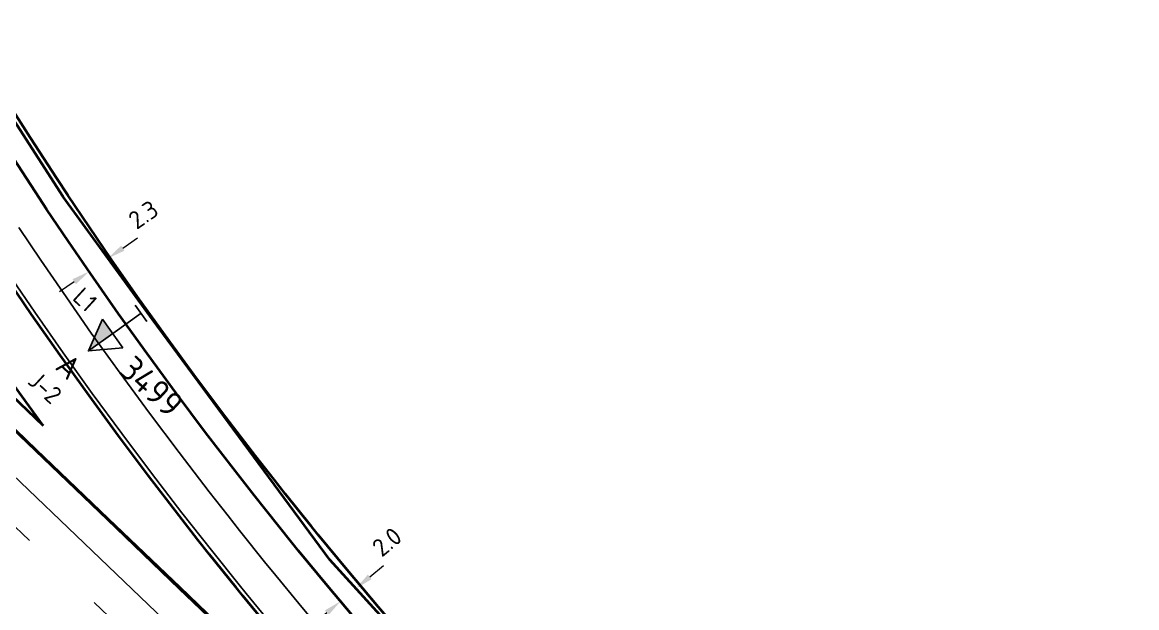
# Model space of a CAD drawing. Header units: metres. Extents: x 134219 to 139080, y 438661 to 444352.
# Drawn here: x 138611.3 to 138723.2, y 439188.1 to 439246.9 of the extents above; entities that cross this region are included whole.
import ezdxf
from ezdxf.enums import TextEntityAlignment as Align

# ---------------------------------------------------------------- set-up
doc = ezdxf.new("R2010")
doc.units = ezdxf.units.M
doc.linetypes.add('13strp', pattern=[4, 1, -3])
doc.linetypes.add('39strp', pattern=[12, 3, -9])
doc.layers.get('DEFPOINTS').update_dxf_attribs({"color": 193})
for name, color, linetype, lineweight in [('N-WE-KL-ET-T18', 1, 'Continuous', 18), ('N-WE-KL-ET-T25', 7, 'Continuous', 25), ('N-WE-KL-ET_LS_OV_ARMATUUR-S', 7, 'Continuous', 25), ('N-WE-KL-ET_LS_OV_ARMATUUR-T18', 1, 'Continuous', 25), ('N-WE-KL-ET_LS_OV_KABEL-G', 10, 'KL-LS-OV-N', 35), ('N-WE-KL-ET_LS_OV_KABEL-M', 7, 'Continuous', 18), ('Utd-ondergr-nw', 8, '13strp', 35)]:
    doc.layers.add(name, color=color, linetype=linetype, lineweight=lineweight)
doc.layers.add('N-WE-KL-ET_LS_OV_ARMATUUR-T25', color=2, linetype='Continuous')
doc.layers.add('Utd-weg-nw', color=8, linetype='Continuous')
doc.styles.add('ISO18', font='NLCS-ISO.ttf')
doc.styles.add('ISO25', font='NLCS-ISO.ttf')
doc.styles.add('NLCS-ISO', font='NLCS-ISO.ttf')
doc.styles.add('NLCS_18', font='NLCS-ISO.ttf', dxfattribs={"height": 1.8})
doc.linetypes.add('KL-LS-OV-N', pattern='A,4,-1,[103,NLCS.SHX,S=0.75,R=0,X=0,Y=0],-1,4,-1.5,["0V",Standard,S=1,R=0,X=0,Y=-0.5],-3', length=14.5)
doc.dimstyles.new('NLCS_t18_pijl_Dimension_l3_h1', dxfattribs={"dimtxt": 1.8, "dimasz": 1.8, "dimexe": 2, "dimexo": 2, "dimgap": 0.7, "dimtad": 1, "dimdec": 1, "dimzin": 0, "dimdsep": 46, "dimtxsty": 'NLCS_18', "dimcen": 2.5, "dimdle": 2, "dimclrd": 256, "dimclre": 256, "dimclrt": 256, "dimadec": 1, "dimazin": 0, "dimtfac": 1, "dimtdec": 1, "dimtofl": 0, "dimtmove": 1, "dimatfit": 0, "dimfxl": 0, "dimtolj": 1, "dimtzin": 0, "dimlwd": 18, "dimlwe": 18, "dimarcsym": 0})

# ---------------------------------------------------------------- blocks, each defined once
blk = doc.blocks.new('SKL-ET_OV_ARMATUUR_HD_NATRIUM_1x150W-SO (3)')
for points in [[(3.49, -1.76), (6.49, 0), (3.49, 1.76)], [(3.49, 1.76), (3.49, -1.76)], [(0, 1), (0, -1)], [(3.49, 0), (0, 0)], [(3.49, 0), (6.49, 0)]]:
    blk.add_lwpolyline(points)
blk.add_solid([(3.49, 0), (3.49, -1.76), (6.49, 0)])
at = {"layer": 'N-WE-KL-ET-T18', "linetype": 'ByBlock', "style": 'NLCS-ISO'}
blk.add_attdef('GROEPSNUMMER', text='', height=1.8, dxfattribs=at).set_placement((-2, -4), align=Align.RIGHT)
blk.add_attdef('FASE-AANSLUITING', (10, -4), '', height=1.8, dxfattribs=at)
at = {"layer": 'N-WE-KL-ET-T18', "linetype": 'ByBlock', "style": 'NLCS-ISO', "flags": 1}
for tag, p in [('TYPE_ARMATUUR', (7.76, -13.46)), ('TYPE_FABRIKAAT', (7.76, -17.24)), ('VERMOGEN_LAMP', (7.76, -21.02)), ('SPIEGELSTAND', (7.76, -24.81)), ('HOOGTE_LICHTMAST', (7.76, -28.59)), ('UITLEGGERHOEK', (7.76, -32.38)), ('TYPE_LICHTMAST', (7.76, -36.16)), ('BOTSVRIENDELIJK', (7.76, -39.95)), ('POSITIE_LICHTMAST', (7.76, -43.73)), ('KABELAANSLUITING', (7.76, -47.52)), ('VOEDINGSPUNT', (7.76, -51.3))]:
    blk.add_attdef(tag, p, '', height=1.8, dxfattribs=at)
at = {"layer": 'N-WE-KL-ET-T25', "linetype": 'ByBlock', "style": 'NLCS-ISO'}
blk.add_attdef('MASTNUMMER', text='', height=2.5, dxfattribs=at).set_placement((4, 4.31), align=Align.MIDDLE)
at = {"layer": 'N-WE-KL-ET-T25', "linetype": 'ByBlock', "style": 'NLCS-ISO', "flags": 1}
blk.add_attdef('TYPE_SYMBOOL', (7.76, -10.06), '', height=2.5, dxfattribs=at)
blk = doc.blocks.new('*D302')
at = {"layer": 'DEFPOINTS', "color": 0, "transparency": 16777216}
for p in [(138644.78, 439190.03), (138644.78, 439190.03), (138643.22, 439188.73)]:
    blk.add_point(p, dxfattribs=at)
at = {"layer": 'N-WE-KL-ET_LS_OV_KABEL-M', "linetype": 'Continuous', "lineweight": 18, "transparency": 16777216}
for p, q in [((138646.16, 439191.18), (138647.54, 439192.33)), ((138641.84, 439187.58), (138640.45, 439186.43))]:
    blk.add_line(p, q, dxfattribs=at)
at = {"layer": 'N-WE-KL-ET_LS_OV_KABEL-M', "lineweight": 18, "transparency": 16777216}
for p, q in [((138644.78, 439190.03), (138646.06, 439188.49)), ((138643.22, 439188.73), (138644.5, 439187.19))]:
    blk.add_line(p, q, dxfattribs=at)
at = {"layer": 'N-WE-KL-ET_LS_OV_KABEL-M', "transparency": 16777216}
for points in [[(138645.97, 439191.41), (138646.35, 439190.95), (138644.78, 439190.03)], [(138641.65, 439187.81), (138642.03, 439187.35), (138643.22, 439188.73)]]:
    blk.add_solid(points, dxfattribs=at)
at = {"layer": 'N-WE-KL-ET_LS_OV_KABEL-M', "transparency": 16777216, "insert": (138647.89, 439194.7), "char_height": 1.8, "attachment_point": 5, "rotation": 39.7855, "style": 'NLCS_18'}
blk.add_mtext('\\A1;2.0', dxfattribs=at)
blk = doc.blocks.new('*D303')
at = {"layer": 'DEFPOINTS', "color": 0, "transparency": 16777216}
for p in [(138619.88, 439223.19), (138619.88, 439223.19), (138617.97, 439221.86)]:
    blk.add_point(p, dxfattribs=at)
at = {"layer": 'N-WE-KL-ET_LS_OV_KABEL-M', "linetype": 'Continuous', "lineweight": 18, "transparency": 16777216}
for p, q in [((138621.36, 439224.21), (138622.85, 439225.23)), ((138616.49, 439220.84), (138615.01, 439219.82))]:
    blk.add_line(p, q, dxfattribs=at)
at = {"layer": 'N-WE-KL-ET_LS_OV_KABEL-M', "lineweight": 18, "transparency": 16777216}
for p, q in [((138619.88, 439223.19), (138621.02, 439221.54)), ((138617.97, 439221.86), (138619.11, 439220.22))]:
    blk.add_line(p, q, dxfattribs=at)
at = {"layer": 'N-WE-KL-ET_LS_OV_KABEL-M', "transparency": 16777216}
for points in [[(138621.19, 439224.46), (138621.53, 439223.96), (138619.88, 439223.19)], [(138616.32, 439221.09), (138616.66, 439220.59), (138617.97, 439221.86)]]:
    blk.add_solid(points, dxfattribs=at)
at = {"layer": 'N-WE-KL-ET_LS_OV_KABEL-M', "transparency": 16777216, "insert": (138623.43, 439227.58), "char_height": 1.8, "attachment_point": 5, "rotation": 34.6521, "style": 'NLCS_18'}
blk.add_mtext('\\A1;2.3', dxfattribs=at)

msp = doc.modelspace()

# ---------------------------------------------------------------- linework, layer by layer
at = {"layer": 'N-WE-KL-ET_LS_OV_KABEL-G', "flags": 128}
msp.add_lwpolyline([(138793.83, 439038.48), (138767.87, 439063.94), (138739.59, 439090.45), (138709.87, 439120.39), (138704.57, 439125.91), (138678.08, 439153.98), (138649.93, 439184.37), (138642.16, 439192.9), (138624.34, 439217.05), (138615.39, 439229.37), (138606.02, 439243.82), (138594.17, 439264.3), (138575.76, 439297.58), (138548.77, 439335.49), (138539.35, 439347.97), (138528.26, 439360.35), (138511.1, 439376.06), (138499.13, 439386.28), (138490.86, 439393.29), (138490.62, 439394.15), (138489.95, 439394.76), (138489.07, 439394.77), (138483.42, 439399.88), (138469.12, 439413.69), (138466.72, 439415.98)], dxfattribs=at)
at = {"layer": 'Utd-ondergr-nw', "linetype": 'Continuous', "flags": 128}
for points in [[(138650.24, 439184.4), (138647.05, 439188.14), (138643.89, 439191.9), (138640.99, 439195.42), (138640.32, 439196.25), (138637.71, 439199.5), (138636.56, 439200.96), (138634.69, 439203.35), (138631.7, 439207.24), (138628.77, 439211.16), (138625.87, 439215.11), (138623.02, 439219.09), (138620.21, 439223.1), (138618.01, 439226.32), (138615.84, 439229.55), (138614.73, 439231.22), (138612.06, 439235.33), (138609.42, 439239.47)], [(138645.1, 439186.49), (138641.93, 439190.27), (138639.02, 439193.81), (138638.34, 439194.65), (138635.72, 439197.92), (138634.56, 439199.38), (138632.67, 439201.79), (138629.67, 439205.7), (138626.72, 439209.64), (138623.81, 439213.61), (138620.94, 439217.62), (138618.12, 439221.65), (138615.9, 439224.89), (138613.71, 439228.14), (138612.6, 439229.82), (138609.91, 439233.95)], [(138663.6, 439155), (138662.93, 439155.71), (138659.54, 439159.39), (138656.16, 439163.07), (138652.8, 439166.78), (138649.46, 439170.51), (138646.15, 439174.26), (138642.86, 439178.03), (138639.61, 439181.84), (138636.39, 439185.67), (138633.43, 439189.27), (138632.75, 439190.11), (138630.08, 439193.44), (138628.9, 439194.92), (138626.99, 439197.37), (138623.94, 439201.34), (138620.93, 439205.35), (138617.98, 439209.39), (138615.06, 439213.46), (138612.19, 439217.56), (138609.94, 439220.85)], [(138606.98, 439212.5), (138613.36, 439206.38)], [(138605.38, 439210.82), (138612.6, 439203.9), (138619.81, 439196.98), (138627.03, 439190.06), (138634.25, 439183.14), (138641.47, 439176.22), (138648.69, 439169.3), (138655.9, 439162.38), (138663.12, 439155.46), (138663.6, 439155)], [(138605.43, 439210.87), (138612.64, 439203.95), (138619.86, 439197.03), (138627.08, 439190.11), (138634.3, 439183.19), (138641.52, 439176.27), (138648.74, 439169.35), (138655.95, 439162.43), (138662.78, 439155.89)], [(138613.36, 439206.38), (138610.57, 439210.28)]]:
    msp.add_lwpolyline(points, dxfattribs=at)
at = {"layer": 'Utd-weg-nw', "linetype": '39strp', "flags": 128}
for points in [[(138401.94, 439396.25), (138405.67, 439392.66), (138412.89, 439385.74), (138420.11, 439378.82), (138427.33, 439371.9), (138434.55, 439364.98), (138441.76, 439358.06), (138448.98, 439351.14), (138456.2, 439344.22), (138463.42, 439337.3), (138470.64, 439330.38), (138477.86, 439323.46), (138485.07, 439316.54), (138492.29, 439309.62), (138499.51, 439302.69), (138506.73, 439295.77), (138513.95, 439288.85), (138521.17, 439281.93), (138528.38, 439275.01), (138535.6, 439268.09), (138542.82, 439261.17), (138550.04, 439254.25), (138557.26, 439247.33), (138564.48, 439240.41), (138571.69, 439233.49), (138578.91, 439226.57), (138586.13, 439219.65), (138593.35, 439212.73), (138600.57, 439205.81), (138607.79, 439198.88), (138615, 439191.96), (138622.22, 439185.04), (138629.44, 439178.12), (138636.66, 439171.2), (138643.88, 439164.28), (138651.09, 439157.36), (138658.31, 439150.44), (138665.53, 439143.52), (138672.75, 439136.6), (138679.97, 439129.68), (138687.19, 439122.76), (138694.4, 439115.84), (138701.62, 439108.92), (138708.57, 439102.26)], [(138399.52, 439393.72), (138403.25, 439390.14), (138410.47, 439383.22), (138417.69, 439376.3), (138424.91, 439369.38), (138432.12, 439362.45), (138439.34, 439355.53), (138446.56, 439348.61), (138453.78, 439341.69), (138461, 439334.77), (138468.22, 439327.85), (138475.43, 439320.93), (138482.65, 439314.01), (138489.87, 439307.09), (138497.09, 439300.17), (138504.31, 439293.25), (138511.53, 439286.33), (138518.74, 439279.41), (138525.96, 439272.49), (138533.18, 439265.57), (138540.4, 439258.64), (138547.62, 439251.72), (138554.83, 439244.8), (138562.05, 439237.88), (138569.27, 439230.96), (138576.49, 439224.04), (138583.71, 439217.12), (138590.93, 439210.2), (138598.14, 439203.28), (138605.36, 439196.36), (138612.58, 439189.44), (138619.8, 439182.52), (138627.02, 439175.6), (138634.24, 439168.68), (138641.45, 439161.75), (138648.67, 439154.83), (138655.89, 439147.91), (138663.11, 439140.99), (138670.33, 439134.07), (138677.55, 439127.15), (138684.76, 439120.23), (138691.98, 439113.31), (138699.2, 439106.39), (138706.15, 439099.73)]]:
    msp.add_lwpolyline(points, dxfattribs=at)
at = {"layer": 'Utd-weg-nw', "linetype": 'Continuous', "flags": 128}
for points in [[(138642.55, 439184.32), (138639.35, 439188.13), (138636.42, 439191.7), (138635.74, 439192.54), (138633.09, 439195.83), (138631.93, 439197.3), (138630.03, 439199.74), (138627.01, 439203.67), (138624.03, 439207.64), (138621.09, 439211.64), (138618.2, 439215.68), (138615.36, 439219.75), (138613.13, 439223.01), (138610.92, 439226.29)], [(138636.7, 439185.93), (138633.74, 439189.52), (138633.06, 439190.37), (138630.39, 439193.69), (138629.22, 439195.17), (138627.3, 439197.62), (138624.26, 439201.59), (138621.26, 439205.59), (138618.3, 439209.62), (138615.39, 439213.69), (138612.52, 439217.79), (138610.27, 439221.07)], [(138610.28, 439201.48), (138617.49, 439194.56), (138624.71, 439187.64), (138631.93, 439180.72), (138639.15, 439173.8), (138646.37, 439166.88), (138653.59, 439159.96), (138660.8, 439153.04), (138668.02, 439146.12), (138675.24, 439139.2), (138682.46, 439132.28), (138689.68, 439125.36), (138696.9, 439118.43), (138704.11, 439111.51), (138711.06, 439104.85)]]:
    msp.add_lwpolyline(points, dxfattribs=at)

# ---------------------------------------------------------------- block references
at = {"layer": 'N-WE-KL-ET_LS_OV_ARMATUUR-S'}
ref = msp.add_blockref('SKL-ET_OV_ARMATUUR_HD_NATRIUM_1x150W-SO (3)', (138623.19, 439217.67, 1.05), dxfattribs=dict(at, rotation=215.6044350647974))
ref.add_attrib('MASTNUMMER', '3499', (138620.83, 439211.74, 1.05), dxfattribs={"layer": 'N-WE-KL-ET_LS_OV_ARMATUUR-T25', "height": 2.5, "rotation": 317.498, "style": 'ISO25'})
ref.add_attrib('TYPE_SYMBOOL', 'A', (138614.45, 439212.14, 1.05), dxfattribs={"layer": 'N-WE-KL-ET_LS_OV_ARMATUUR-T25', "height": 2.25, "rotation": 317.498, "style": 'ISO25'})
ref.add_attrib('FASE-AANSLUITING_1', 'L1', (138616.2, 439219.09, 1.05), dxfattribs={"layer": 'N-WE-KL-ET_LS_OV_ARMATUUR-T18', "height": 1.8, "rotation": 317.498, "style": 'ISO18'})
ref.add_attrib('GROEPSNUMMER', 'J-2', (138611.7, 439210.69, 1.05), dxfattribs={"layer": 'N-WE-KL-ET_LS_OV_ARMATUUR-T18', "height": 1.8, "rotation": 317.498, "style": 'ISO18'})

# ---------------------------------------------------------------- dimensions: what is measured, and where the dimension line sits
at = {"layer": 'N-WE-KL-ET_LS_OV_KABEL-M'}
for base, p1, p2, angle, picture, middle in [((138619.88, 439223.19), (138617.97, 439221.86), (138619.88, 439223.19), 34.6521, '*D303', (138624.34, 439226.27)), ((138644.78, 439190.03), (138643.22, 439188.73), (138644.78, 439190.03), 39.7855, '*D302', (138648.91, 439193.47))]:
    dim = msp.add_linear_dim(base=base, p1=p1, p2=p2, angle=angle, dimstyle='NLCS_t18_pijl_Dimension_l3_h1', dxfattribs=at)
    dim.commit()
    dim.dimension.update_dxf_attribs({"geometry": picture, "text_midpoint": middle, "dimtype": 161})

doc.saveas('drawing.dxf')
